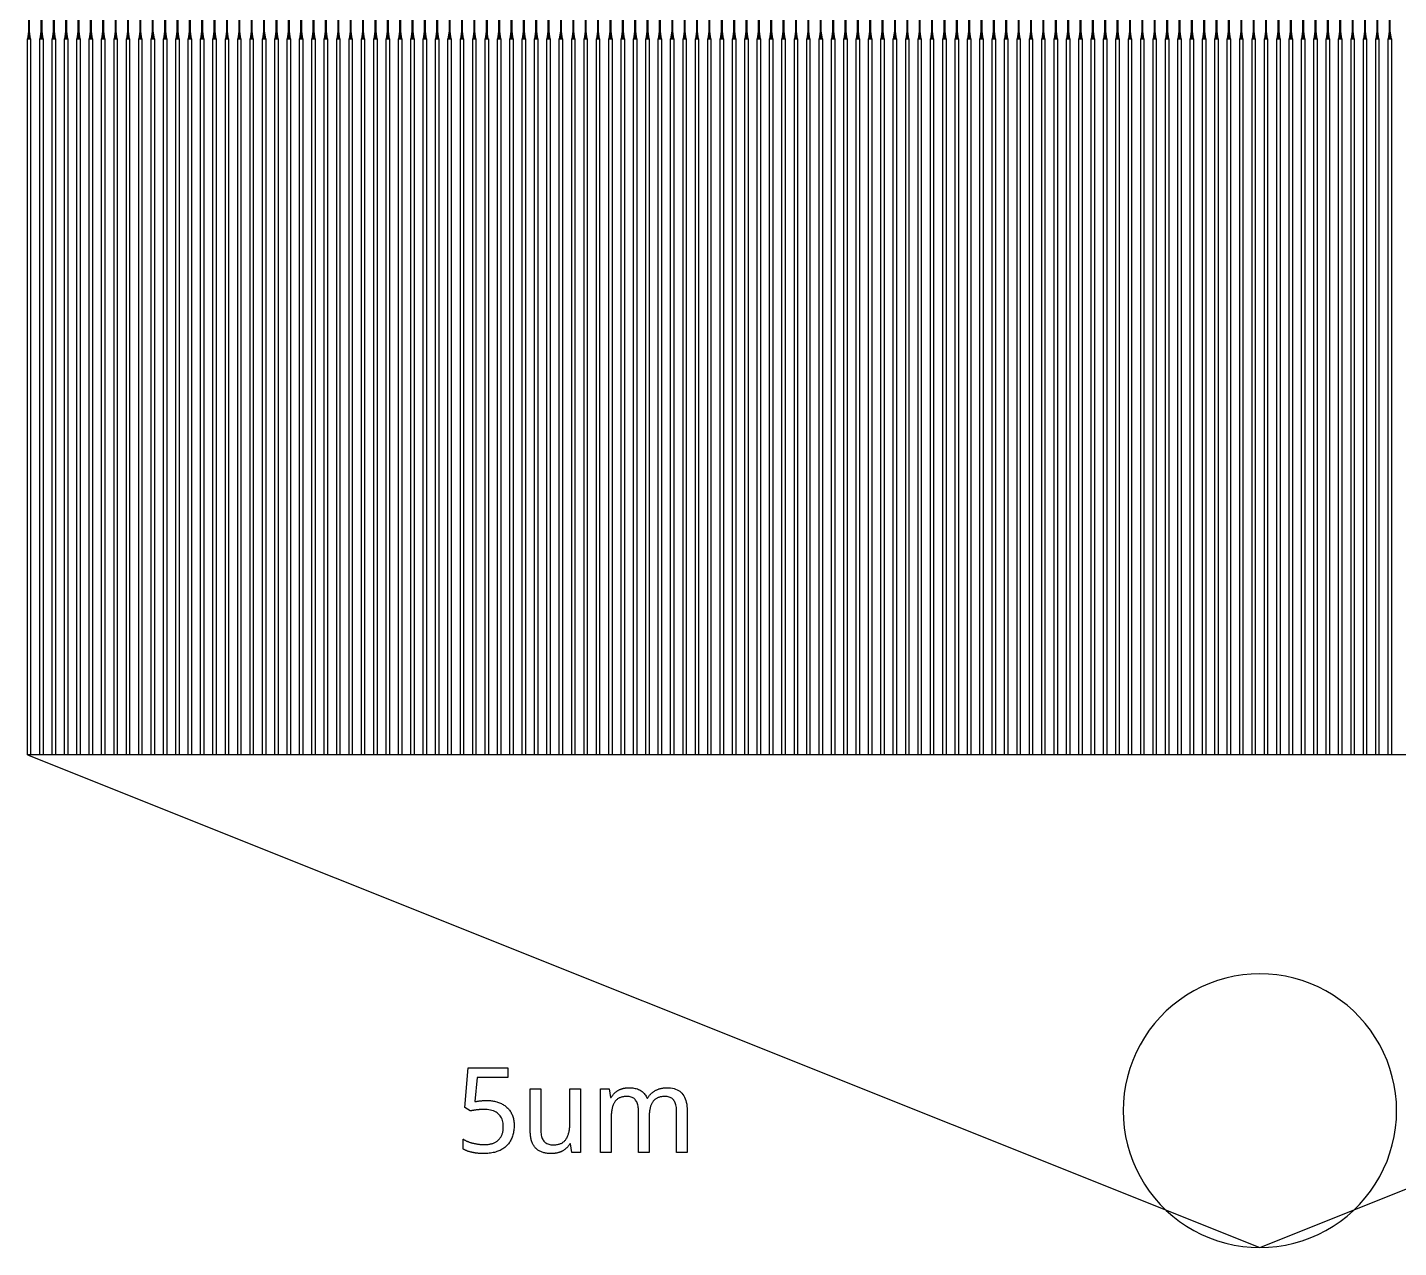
# Model space of a CAD drawing. Extents: x 0 to 762, y 0 to 762.
# Drawn here: x 266.5 to 393.9, y 266.7 to 379.9 of the extents above; entities that cross this region are included whole.
import ezdxf

# ---------------------------------------------------------------- set-up
doc = ezdxf.new("R2010")
doc.units = 0
doc.layers.get('0').update_dxf_attribs({"linetype": 'CONTINUOUS'})

msp = doc.modelspace()

# ---------------------------------------------------------------- linework, layer by layer
at = {"color": 0}
for points in [[(266.671, 380.993), (266.721, 380.993), (266.721, 378.893), (266.671, 378.893), (266.671, 380.993)], [(267.819, 380.993), (267.869, 380.993), (267.869, 378.893), (267.819, 378.893), (267.819, 380.993)], [(268.968, 380.993), (269.018, 380.993), (269.018, 378.893), (268.968, 378.893), (268.968, 380.993)], [(270.117, 380.993), (270.167, 380.993), (270.167, 378.893), (270.117, 378.893), (270.117, 380.993)], [(271.265, 380.993), (271.315, 380.993), (271.315, 378.893), (271.265, 378.893), (271.265, 380.993)], [(272.414, 380.993), (272.464, 380.993), (272.464, 378.893), (272.414, 378.893), (272.414, 380.993)], [(273.563, 380.993), (273.612, 380.993), (273.612, 378.893), (273.563, 378.893), (273.563, 380.993)], [(274.711, 380.993), (274.761, 380.993), (274.761, 378.893), (274.711, 378.893), (274.711, 380.993)], [(275.86, 380.993), (275.91, 380.993), (275.91, 378.893), (275.86, 378.893), (275.86, 380.993)], [(277.008, 380.993), (277.058, 380.993), (277.058, 378.893), (277.008, 378.893), (277.008, 380.993)], [(278.157, 380.993), (278.207, 380.993), (278.207, 378.893), (278.157, 378.893), (278.157, 380.993)], [(279.306, 380.993), (279.356, 380.993), (279.356, 378.893), (279.306, 378.893), (279.306, 380.993)], [(280.454, 380.993), (280.504, 380.993), (280.504, 378.893), (280.454, 378.893), (280.454, 380.993)], [(281.604, 380.993), (281.654, 380.993), (281.654, 378.893), (281.604, 378.893), (281.604, 380.993)], [(282.753, 380.993), (282.803, 380.993), (282.803, 378.893), (282.753, 378.893), (282.753, 380.993)], [(283.901, 380.993), (283.951, 380.993), (283.951, 378.893), (283.901, 378.893), (283.901, 380.993)], [(285.05, 380.993), (285.1, 380.993), (285.1, 378.893), (285.05, 378.893), (285.05, 380.993)], [(286.199, 380.993), (286.249, 380.993), (286.249, 378.893), (286.199, 378.893), (286.199, 380.993)], [(287.347, 380.993), (287.397, 380.993), (287.397, 378.893), (287.347, 378.893), (287.347, 380.993)], [(288.496, 380.993), (288.546, 380.993), (288.546, 378.893), (288.496, 378.893), (288.496, 380.993)], [(289.644, 380.993), (289.694, 380.993), (289.694, 378.893), (289.644, 378.893), (289.644, 380.993)], [(290.793, 380.993), (290.843, 380.993), (290.843, 378.893), (290.793, 378.893), (290.793, 380.993)], [(291.942, 380.993), (291.992, 380.993), (291.992, 378.893), (291.942, 378.893), (291.942, 380.993)], [(293.09, 380.993), (293.14, 380.993), (293.14, 378.893), (293.09, 378.893), (293.09, 380.993)], [(294.239, 380.993), (294.289, 380.993), (294.289, 378.893), (294.239, 378.893), (294.239, 380.993)], [(295.388, 380.993), (295.439, 380.993), (295.439, 378.893), (295.388, 378.893), (295.388, 380.993)], [(296.537, 380.993), (296.588, 380.993), (296.588, 378.893), (296.537, 378.893), (296.537, 380.993)], [(297.686, 380.993), (297.736, 380.993), (297.736, 378.893), (297.686, 378.893), (297.686, 380.993)], [(298.835, 380.993), (298.885, 380.993), (298.885, 378.893), (298.835, 378.893), (298.835, 380.993)], [(299.983, 380.993), (300.033, 380.993), (300.033, 378.893), (299.983, 378.893), (299.983, 380.993)], [(301.132, 380.993), (301.182, 380.993), (301.182, 378.893), (301.132, 378.893), (301.132, 380.993)], [(302.281, 380.993), (302.331, 380.993), (302.331, 378.893), (302.281, 378.893), (302.281, 380.993)], [(303.429, 380.993), (303.479, 380.993), (303.479, 378.893), (303.429, 378.893), (303.429, 380.993)], [(304.578, 380.993), (304.628, 380.993), (304.628, 378.893), (304.578, 378.893), (304.578, 380.993)], [(305.726, 380.993), (305.776, 380.993), (305.776, 378.893), (305.726, 378.893), (305.726, 380.993)], [(306.875, 380.993), (306.925, 380.993), (306.925, 378.893), (306.875, 378.893), (306.875, 380.993)], [(308.024, 380.993), (308.074, 380.993), (308.074, 378.893), (308.024, 378.893), (308.024, 380.993)], [(309.172, 380.993), (309.224, 380.993), (309.224, 378.893), (309.172, 378.893), (309.172, 380.993)], [(310.322, 380.993), (310.372, 380.993), (310.372, 378.893), (310.322, 378.893), (310.322, 380.993)], [(311.471, 380.993), (311.521, 380.993), (311.521, 378.893), (311.471, 378.893), (311.471, 380.993)], [(312.619, 380.993), (312.669, 380.993), (312.669, 378.893), (312.619, 378.893), (312.619, 380.993)], [(313.768, 380.993), (313.818, 380.993), (313.818, 378.893), (313.768, 378.893), (313.768, 380.993)], [(314.917, 380.993), (314.967, 380.993), (314.967, 378.893), (314.917, 378.893), (314.917, 380.993)], [(316.065, 380.993), (316.115, 380.993), (316.115, 378.893), (316.065, 378.893), (316.065, 380.993)], [(317.214, 380.993), (317.264, 380.993), (317.264, 378.893), (317.214, 378.893), (317.214, 380.993)], [(318.362, 380.993), (318.412, 380.993), (318.412, 378.893), (318.362, 378.893), (318.362, 380.993)], [(319.511, 380.993), (319.561, 380.993), (319.561, 378.893), (319.511, 378.893), (319.511, 380.993)], [(320.66, 380.993), (320.71, 380.993), (320.71, 378.893), (320.66, 378.893), (320.66, 380.993)], [(321.808, 380.993), (321.858, 380.993), (321.858, 378.893), (321.808, 378.893), (321.808, 380.993)], [(322.957, 380.993), (323.007, 380.993), (323.007, 378.893), (322.957, 378.893), (322.957, 380.993)], [(324.107, 380.993), (324.157, 380.993), (324.157, 378.893), (324.107, 378.893), (324.107, 380.993)], [(325.256, 380.993), (325.306, 380.993), (325.306, 378.893), (325.256, 378.893), (325.256, 380.993)], [(326.404, 380.993), (326.454, 380.993), (326.454, 378.893), (326.404, 378.893), (326.404, 380.993)], [(327.553, 380.993), (327.603, 380.993), (327.603, 378.893), (327.553, 378.893), (327.553, 380.993)], [(328.701, 380.993), (328.751, 380.993), (328.751, 378.893), (328.701, 378.893), (328.701, 380.993)], [(329.85, 380.993), (329.9, 380.993), (329.9, 378.893), (329.85, 378.893), (329.85, 380.993)], [(330.999, 380.993), (331.049, 380.993), (331.049, 378.893), (330.999, 378.893), (330.999, 380.993)], [(332.147, 380.993), (332.197, 380.993), (332.197, 378.893), (332.147, 378.893), (332.147, 380.993)], [(333.296, 380.993), (333.346, 380.993), (333.346, 378.893), (333.296, 378.893), (333.296, 380.993)], [(334.444, 380.993), (334.494, 380.993), (334.494, 378.893), (334.444, 378.893), (334.444, 380.993)], [(335.593, 380.993), (335.643, 380.993), (335.643, 378.893), (335.593, 378.893), (335.593, 380.993)], [(336.742, 380.993), (336.792, 380.993), (336.792, 378.893), (336.742, 378.893), (336.742, 380.993)], [(337.89, 380.993), (337.942, 380.993), (337.942, 378.893), (337.89, 378.893), (337.89, 380.993)], [(339.04, 380.993), (339.09, 380.993), (339.09, 378.893), (339.04, 378.893), (339.04, 380.993)], [(340.189, 380.993), (340.239, 380.993), (340.239, 378.893), (340.189, 378.893), (340.189, 380.993)], [(341.338, 380.993), (341.388, 380.993), (341.388, 378.893), (341.338, 378.893), (341.338, 380.993)], [(342.486, 380.993), (342.536, 380.993), (342.536, 378.893), (342.486, 378.893), (342.486, 380.993)], [(343.635, 380.993), (343.685, 380.993), (343.685, 378.893), (343.635, 378.893), (343.635, 380.993)], [(344.783, 380.993), (344.833, 380.993), (344.833, 378.893), (344.783, 378.893), (344.783, 380.993)], [(345.932, 380.993), (345.982, 380.993), (345.982, 378.893), (345.932, 378.893), (345.932, 380.993)], [(347.081, 380.993), (347.131, 380.993), (347.131, 378.893), (347.081, 378.893), (347.081, 380.993)], [(348.229, 380.993), (348.279, 380.993), (348.279, 378.893), (348.229, 378.893), (348.229, 380.993)], [(349.378, 380.993), (349.428, 380.993), (349.428, 378.893), (349.378, 378.893), (349.378, 380.993)], [(350.526, 380.993), (350.576, 380.993), (350.576, 378.893), (350.526, 378.893), (350.526, 380.993)], [(351.675, 380.993), (351.725, 380.993), (351.725, 378.893), (351.675, 378.893), (351.675, 380.993)], [(352.825, 380.993), (352.875, 380.993), (352.875, 378.893), (352.825, 378.893), (352.825, 380.993)], [(353.974, 380.993), (354.024, 380.993), (354.024, 378.893), (353.974, 378.893), (353.974, 380.993)], [(355.122, 380.993), (355.172, 380.993), (355.172, 378.893), (355.122, 378.893), (355.122, 380.993)], [(356.271, 380.993), (356.321, 380.993), (356.321, 378.893), (356.271, 378.893), (356.271, 380.993)], [(357.419, 380.993), (357.469, 380.993), (357.469, 378.893), (357.419, 378.893), (357.419, 380.993)], [(358.568, 380.993), (358.618, 380.993), (358.618, 378.893), (358.568, 378.893), (358.568, 380.993)], [(359.717, 380.993), (359.767, 380.993), (359.767, 378.893), (359.717, 378.893), (359.717, 380.993)], [(360.865, 380.993), (360.915, 380.993), (360.915, 378.893), (360.865, 378.893), (360.865, 380.993)], [(362.014, 380.993), (362.064, 380.993), (362.064, 378.893), (362.014, 378.893), (362.014, 380.993)], [(363.162, 380.993), (363.213, 380.993), (363.213, 378.893), (363.162, 378.893), (363.162, 380.993)], [(364.311, 380.993), (364.361, 380.993), (364.361, 378.893), (364.311, 378.893), (364.311, 380.993)], [(365.46, 380.993), (365.51, 380.993), (365.51, 378.893), (365.46, 378.893), (365.46, 380.993)], [(366.608, 380.993), (366.658, 380.993), (366.658, 378.893), (366.608, 378.893), (366.608, 380.993)], [(367.758, 380.993), (367.808, 380.993), (367.808, 378.893), (367.758, 378.893), (367.758, 380.993)], [(368.907, 380.993), (368.957, 380.993), (368.957, 378.893), (368.907, 378.893), (368.907, 380.993)], [(370.056, 380.993), (370.106, 380.993), (370.106, 378.893), (370.056, 378.893), (370.056, 380.993)], [(371.204, 380.993), (371.254, 380.993), (371.254, 378.893), (371.204, 378.893), (371.204, 380.993)], [(372.353, 380.993), (372.403, 380.993), (372.403, 378.893), (372.353, 378.893), (372.353, 380.993)], [(373.501, 380.993), (373.551, 380.993), (373.551, 378.893), (373.501, 378.893), (373.501, 380.993)], [(374.65, 380.993), (374.7, 380.993), (374.7, 378.893), (374.65, 378.893), (374.65, 380.993)], [(375.799, 380.993), (375.849, 380.993), (375.849, 378.893), (375.799, 378.893), (375.799, 380.993)], [(376.947, 380.993), (376.997, 380.993), (376.997, 378.893), (376.947, 378.893), (376.947, 380.993)], [(378.096, 380.993), (378.146, 380.993), (378.146, 378.893), (378.096, 378.893), (378.096, 380.993)], [(379.244, 380.993), (379.294, 380.993), (379.294, 378.893), (379.244, 378.893), (379.244, 380.993)], [(380.393, 380.993), (380.443, 380.993), (380.443, 378.893), (380.393, 378.893), (380.393, 380.993)], [(381.543, 380.993), (381.593, 380.993), (381.593, 378.893), (381.543, 378.893), (381.543, 380.993)], [(382.692, 380.993), (382.742, 380.993), (382.742, 378.893), (382.692, 378.893), (382.692, 380.993)], [(383.84, 380.993), (383.89, 380.993), (383.89, 378.893), (383.84, 378.893), (383.84, 380.993)], [(384.989, 380.993), (385.039, 380.993), (385.039, 378.893), (384.989, 378.893), (384.989, 380.993)], [(386.138, 380.993), (386.188, 380.993), (386.188, 378.893), (386.138, 378.893), (386.138, 380.993)], [(387.286, 380.993), (387.336, 380.993), (387.336, 378.893), (387.286, 378.893), (387.286, 380.993)], [(388.435, 380.993), (388.485, 380.993), (388.485, 378.893), (388.435, 378.893), (388.435, 380.993)], [(389.583, 380.993), (389.633, 380.993), (389.633, 378.893), (389.583, 378.893), (389.583, 380.993)], [(390.732, 380.993), (390.782, 380.993), (390.782, 378.893), (390.732, 378.893), (390.732, 380.993)], [(391.881, 380.993), (391.931, 380.993), (391.931, 378.893), (391.881, 378.893), (391.881, 380.993)], [(393.029, 380.993), (393.079, 380.993), (393.079, 378.893), (393.029, 378.893), (393.029, 380.993)], [(266.546, 378.893), (266.846, 378.893), (266.721, 379.793), (266.671, 379.793), (266.546, 378.893)], [(267.694, 378.893), (267.994, 378.893), (267.869, 379.793), (267.819, 379.793), (267.694, 378.893)], [(268.843, 378.893), (269.143, 378.893), (269.018, 379.793), (268.968, 379.793), (268.843, 378.893)], [(269.992, 378.893), (270.292, 378.893), (270.167, 379.793), (270.117, 379.793), (269.992, 378.893)], [(271.14, 378.893), (271.44, 378.893), (271.315, 379.793), (271.265, 379.793), (271.14, 378.893)], [(272.289, 378.893), (272.589, 378.893), (272.464, 379.793), (272.414, 379.793), (272.289, 378.893)], [(273.438, 378.893), (273.737, 378.893), (273.612, 379.793), (273.563, 379.793), (273.438, 378.893)], [(274.586, 378.893), (274.886, 378.893), (274.761, 379.793), (274.711, 379.793), (274.586, 378.893)], [(275.735, 378.893), (276.035, 378.893), (275.91, 379.793), (275.86, 379.793), (275.735, 378.893)], [(276.883, 378.893), (277.183, 378.893), (277.058, 379.793), (277.008, 379.793), (276.883, 378.893)], [(278.032, 378.893), (278.332, 378.893), (278.207, 379.793), (278.157, 379.793), (278.032, 378.893)], [(279.181, 378.893), (279.481, 378.893), (279.356, 379.793), (279.306, 379.793), (279.181, 378.893)], [(280.329, 378.893), (280.629, 378.893), (280.504, 379.793), (280.454, 379.793), (280.329, 378.893)], [(281.479, 378.893), (281.779, 378.893), (281.654, 379.793), (281.604, 379.793), (281.479, 378.893)], [(282.628, 378.893), (282.928, 378.893), (282.803, 379.793), (282.753, 379.793), (282.628, 378.893)], [(283.776, 378.893), (284.076, 378.893), (283.951, 379.793), (283.901, 379.793), (283.776, 378.893)], [(284.925, 378.893), (285.225, 378.893), (285.1, 379.793), (285.05, 379.793), (284.925, 378.893)], [(286.074, 378.893), (286.374, 378.893), (286.249, 379.793), (286.199, 379.793), (286.074, 378.893)], [(287.222, 378.893), (287.522, 378.893), (287.397, 379.793), (287.347, 379.793), (287.222, 378.893)], [(288.371, 378.893), (288.671, 378.893), (288.546, 379.793), (288.496, 379.793), (288.371, 378.893)], [(289.519, 378.893), (289.819, 378.893), (289.694, 379.793), (289.644, 379.793), (289.519, 378.893)], [(290.668, 378.893), (290.968, 378.893), (290.843, 379.793), (290.793, 379.793), (290.668, 378.893)], [(291.817, 378.893), (292.117, 378.893), (291.992, 379.793), (291.942, 379.793), (291.817, 378.893)], [(292.965, 378.893), (293.265, 378.893), (293.14, 379.793), (293.09, 379.793), (292.965, 378.893)], [(294.114, 378.893), (294.414, 378.893), (294.289, 379.793), (294.239, 379.793), (294.114, 378.893)], [(295.264, 378.893), (295.564, 378.893), (295.439, 379.793), (295.388, 379.793), (295.264, 378.893)], [(296.412, 378.893), (296.713, 378.893), (296.588, 379.793), (296.537, 379.793), (296.412, 378.893)], [(297.561, 378.893), (297.861, 378.893), (297.736, 379.793), (297.686, 379.793), (297.561, 378.893)], [(298.71, 378.893), (299.01, 378.893), (298.885, 379.793), (298.835, 379.793), (298.71, 378.893)], [(299.858, 378.893), (300.158, 378.893), (300.033, 379.793), (299.983, 379.793), (299.858, 378.893)], [(301.007, 378.893), (301.307, 378.893), (301.182, 379.793), (301.132, 379.793), (301.007, 378.893)], [(302.156, 378.893), (302.456, 378.893), (302.331, 379.793), (302.281, 379.793), (302.156, 378.893)], [(303.304, 378.893), (303.604, 378.893), (303.479, 379.793), (303.429, 379.793), (303.304, 378.893)], [(304.453, 378.893), (304.753, 378.893), (304.628, 379.793), (304.578, 379.793), (304.453, 378.893)], [(305.601, 378.893), (305.901, 378.893), (305.776, 379.793), (305.726, 379.793), (305.601, 378.893)], [(306.75, 378.893), (307.05, 378.893), (306.925, 379.793), (306.875, 379.793), (306.75, 378.893)], [(307.899, 378.893), (308.199, 378.893), (308.074, 379.793), (308.024, 379.793), (307.899, 378.893)], [(309.047, 378.893), (309.347, 378.893), (309.222, 379.793), (309.172, 379.793), (309.047, 378.893)], [(310.197, 378.893), (310.497, 378.893), (310.372, 379.793), (310.322, 379.793), (310.197, 378.893)], [(311.346, 378.893), (311.646, 378.893), (311.521, 379.793), (311.471, 379.793), (311.346, 378.893)], [(312.494, 378.893), (312.794, 378.893), (312.669, 379.793), (312.619, 379.793), (312.494, 378.893)], [(313.643, 378.893), (313.943, 378.893), (313.818, 379.793), (313.768, 379.793), (313.643, 378.893)], [(314.792, 378.893), (315.092, 378.893), (314.967, 379.793), (314.917, 379.793), (314.792, 378.893)], [(315.94, 378.893), (316.24, 378.893), (316.115, 379.793), (316.065, 379.793), (315.94, 378.893)], [(317.089, 378.893), (317.389, 378.893), (317.264, 379.793), (317.214, 379.793), (317.089, 378.893)], [(318.237, 378.893), (318.537, 378.893), (318.412, 379.793), (318.362, 379.793), (318.237, 378.893)], [(319.386, 378.893), (319.686, 378.893), (319.561, 379.793), (319.511, 379.793), (319.386, 378.893)], [(320.535, 378.893), (320.835, 378.893), (320.71, 379.793), (320.66, 379.793), (320.535, 378.893)], [(321.683, 378.893), (321.983, 378.893), (321.858, 379.793), (321.808, 379.793), (321.683, 378.893)], [(322.832, 378.893), (323.132, 378.893), (323.007, 379.793), (322.957, 379.793), (322.832, 378.893)], [(323.982, 378.893), (324.282, 378.893), (324.157, 379.793), (324.107, 379.793), (323.982, 378.893)], [(325.131, 378.893), (325.431, 378.893), (325.306, 379.793), (325.256, 379.793), (325.131, 378.893)], [(326.279, 378.893), (326.579, 378.893), (326.454, 379.793), (326.404, 379.793), (326.279, 378.893)], [(327.428, 378.893), (327.728, 378.893), (327.603, 379.793), (327.553, 379.793), (327.428, 378.893)], [(328.576, 378.893), (328.876, 378.893), (328.751, 379.793), (328.701, 379.793), (328.576, 378.893)], [(329.725, 378.893), (330.025, 378.893), (329.9, 379.793), (329.85, 379.793), (329.725, 378.893)], [(330.874, 378.893), (331.174, 378.893), (331.049, 379.793), (330.999, 379.793), (330.874, 378.893)], [(332.022, 378.893), (332.322, 378.893), (332.197, 379.793), (332.147, 379.793), (332.022, 378.893)], [(333.171, 378.893), (333.471, 378.893), (333.346, 379.793), (333.296, 379.793), (333.171, 378.893)], [(334.319, 378.893), (334.619, 378.893), (334.494, 379.793), (334.444, 379.793), (334.319, 378.893)], [(335.468, 378.893), (335.768, 378.893), (335.643, 379.793), (335.593, 379.793), (335.468, 378.893)], [(336.617, 378.893), (336.917, 378.893), (336.792, 379.793), (336.742, 379.793), (336.617, 378.893)], [(337.765, 378.893), (338.067, 378.893), (337.942, 379.793), (337.89, 379.793), (337.765, 378.893)], [(338.915, 378.893), (339.215, 378.893), (339.09, 379.793), (339.04, 379.793), (338.915, 378.893)], [(340.064, 378.893), (340.364, 378.893), (340.239, 379.793), (340.189, 379.793), (340.064, 378.893)], [(341.213, 378.893), (341.513, 378.893), (341.388, 379.793), (341.338, 379.793), (341.213, 378.893)], [(342.361, 378.893), (342.661, 378.893), (342.536, 379.793), (342.486, 379.793), (342.361, 378.893)], [(343.51, 378.893), (343.81, 378.893), (343.685, 379.793), (343.635, 379.793), (343.51, 378.893)], [(344.658, 378.893), (344.958, 378.893), (344.833, 379.793), (344.783, 379.793), (344.658, 378.893)], [(345.807, 378.893), (346.107, 378.893), (345.982, 379.793), (345.932, 379.793), (345.807, 378.893)], [(346.956, 378.893), (347.256, 378.893), (347.131, 379.793), (347.081, 379.793), (346.956, 378.893)], [(348.104, 378.893), (348.404, 378.893), (348.279, 379.793), (348.229, 379.793), (348.104, 378.893)], [(349.253, 378.893), (349.553, 378.893), (349.428, 379.793), (349.378, 379.793), (349.253, 378.893)], [(350.401, 378.893), (350.701, 378.893), (350.576, 379.793), (350.526, 379.793), (350.401, 378.893)], [(351.55, 378.893), (351.85, 378.893), (351.725, 379.793), (351.675, 379.793), (351.55, 378.893)], [(352.7, 378.893), (353, 378.893), (352.875, 379.793), (352.825, 379.793), (352.7, 378.893)], [(353.849, 378.893), (354.149, 378.893), (354.024, 379.793), (353.974, 379.793), (353.849, 378.893)], [(354.997, 378.893), (355.297, 378.893), (355.172, 379.793), (355.122, 379.793), (354.997, 378.893)], [(356.146, 378.893), (356.446, 378.893), (356.321, 379.793), (356.271, 379.793), (356.146, 378.893)], [(357.294, 378.893), (357.594, 378.893), (357.469, 379.793), (357.419, 379.793), (357.294, 378.893)], [(358.443, 378.893), (358.743, 378.893), (358.618, 379.793), (358.568, 379.793), (358.443, 378.893)], [(359.592, 378.893), (359.892, 378.893), (359.767, 379.793), (359.717, 379.793), (359.592, 378.893)], [(360.74, 378.893), (361.04, 378.893), (360.915, 379.793), (360.865, 379.793), (360.74, 378.893)], [(361.889, 378.893), (362.189, 378.893), (362.064, 379.793), (362.014, 379.793), (361.889, 378.893)], [(363.037, 378.893), (363.338, 378.893), (363.213, 379.793), (363.162, 379.793), (363.037, 378.893)], [(364.186, 378.893), (364.486, 378.893), (364.361, 379.793), (364.311, 379.793), (364.186, 378.893)], [(365.335, 378.893), (365.635, 378.893), (365.51, 379.793), (365.46, 379.793), (365.335, 378.893)], [(366.485, 378.893), (366.783, 378.893), (366.658, 379.793), (366.608, 379.793), (366.485, 378.893)], [(367.633, 378.893), (367.933, 378.893), (367.808, 379.793), (367.758, 379.793), (367.633, 378.893)], [(368.782, 378.893), (369.082, 378.893), (368.957, 379.793), (368.907, 379.793), (368.782, 378.893)], [(369.931, 378.893), (370.231, 378.893), (370.106, 379.793), (370.056, 379.793), (369.931, 378.893)], [(371.079, 378.893), (371.379, 378.893), (371.254, 379.793), (371.204, 379.793), (371.079, 378.893)], [(372.228, 378.893), (372.528, 378.893), (372.403, 379.793), (372.353, 379.793), (372.228, 378.893)], [(373.376, 378.893), (373.676, 378.893), (373.551, 379.793), (373.501, 379.793), (373.376, 378.893)], [(374.525, 378.893), (374.825, 378.893), (374.7, 379.793), (374.65, 379.793), (374.525, 378.893)], [(375.674, 378.893), (375.974, 378.893), (375.849, 379.793), (375.799, 379.793), (375.674, 378.893)], [(376.822, 378.893), (377.122, 378.893), (376.997, 379.793), (376.947, 379.793), (376.822, 378.893)], [(377.971, 378.893), (378.271, 378.893), (378.146, 379.793), (378.096, 379.793), (377.971, 378.893)], [(379.119, 378.893), (379.419, 378.893), (379.294, 379.793), (379.244, 379.793), (379.119, 378.893)], [(380.268, 378.893), (380.568, 378.893), (380.443, 379.793), (380.393, 379.793), (380.268, 378.893)], [(381.418, 378.893), (381.718, 378.893), (381.593, 379.793), (381.543, 379.793), (381.418, 378.893)], [(382.567, 378.893), (382.867, 378.893), (382.742, 379.793), (382.692, 379.793), (382.567, 378.893)], [(383.715, 378.893), (384.015, 378.893), (383.89, 379.793), (383.84, 379.793), (383.715, 378.893)], [(384.864, 378.893), (385.164, 378.893), (385.039, 379.793), (384.989, 379.793), (384.864, 378.893)], [(386.013, 378.893), (386.313, 378.893), (386.188, 379.793), (386.138, 379.793), (386.013, 378.893)], [(387.161, 378.893), (387.461, 378.893), (387.336, 379.793), (387.286, 379.793), (387.161, 378.893)], [(388.31, 378.893), (388.61, 378.893), (388.485, 379.793), (388.435, 379.793), (388.31, 378.893)], [(389.458, 378.893), (389.758, 378.893), (389.633, 379.793), (389.583, 379.793), (389.458, 378.893)], [(390.607, 378.893), (390.907, 378.893), (390.782, 379.793), (390.732, 379.793), (390.607, 378.893)], [(391.756, 378.893), (392.056, 378.893), (391.931, 379.793), (391.881, 379.793), (391.756, 378.893)], [(392.904, 378.893), (393.204, 378.893), (393.079, 379.793), (393.029, 379.793), (392.904, 378.893)], [(266.546, 378.893), (266.846, 378.893), (266.846, 312.414), (266.546, 312.414), (266.546, 378.893)], [(267.694, 378.893), (267.994, 378.893), (267.994, 312.414), (267.694, 312.414), (267.694, 378.893)], [(268.843, 378.893), (269.143, 378.893), (269.143, 312.414), (268.843, 312.414), (268.843, 378.893)], [(269.992, 378.893), (270.292, 378.893), (270.292, 312.414), (269.992, 312.414), (269.992, 378.893)], [(271.14, 378.893), (271.44, 378.893), (271.44, 312.414), (271.14, 312.414), (271.14, 378.893)], [(272.289, 378.893), (272.589, 378.893), (272.589, 312.414), (272.289, 312.414), (272.289, 378.893)], [(273.438, 378.893), (273.737, 378.893), (273.737, 312.414), (273.438, 312.414), (273.438, 378.893)], [(274.586, 378.893), (274.886, 378.893), (274.886, 312.414), (274.586, 312.414), (274.586, 378.893)], [(275.735, 378.893), (276.035, 378.893), (276.035, 312.414), (275.735, 312.414), (275.735, 378.893)], [(276.883, 378.893), (277.183, 378.893), (277.183, 312.414), (276.883, 312.414), (276.883, 378.893)], [(278.032, 378.893), (278.332, 378.893), (278.332, 312.414), (278.032, 312.414), (278.032, 378.893)], [(279.181, 378.893), (279.481, 378.893), (279.481, 312.414), (279.181, 312.414), (279.181, 378.893)], [(280.329, 378.893), (280.629, 378.893), (280.629, 312.414), (280.329, 312.414), (280.329, 378.893)], [(281.479, 378.893), (281.779, 378.893), (281.779, 312.414), (281.479, 312.414), (281.479, 378.893)], [(282.628, 378.893), (282.928, 378.893), (282.928, 312.414), (282.628, 312.414), (282.628, 378.893)], [(283.776, 378.893), (284.076, 378.893), (284.076, 312.414), (283.776, 312.414), (283.776, 378.893)], [(284.925, 378.893), (285.225, 378.893), (285.225, 312.414), (284.925, 312.414), (284.925, 378.893)], [(286.074, 378.893), (286.374, 378.893), (286.374, 312.414), (286.074, 312.414), (286.074, 378.893)], [(287.222, 378.893), (287.522, 378.893), (287.522, 312.414), (287.222, 312.414), (287.222, 378.893)], [(288.371, 378.893), (288.671, 378.893), (288.671, 312.414), (288.371, 312.414), (288.371, 378.893)], [(289.519, 378.893), (289.819, 378.893), (289.819, 312.414), (289.519, 312.414), (289.519, 378.893)], [(290.668, 378.893), (290.968, 378.893), (290.968, 312.414), (290.668, 312.414), (290.668, 378.893)], [(291.817, 378.893), (292.117, 378.893), (292.117, 312.414), (291.817, 312.414), (291.817, 378.893)], [(292.965, 378.893), (293.265, 378.893), (293.265, 312.414), (292.965, 312.414), (292.965, 378.893)], [(294.114, 378.893), (294.414, 378.893), (294.414, 312.414), (294.114, 312.414), (294.114, 378.893)], [(295.264, 378.893), (295.564, 378.893), (295.564, 312.414), (295.264, 312.414), (295.264, 378.893)], [(296.412, 378.893), (296.713, 378.893), (296.713, 312.414), (296.412, 312.414), (296.412, 378.893)], [(297.561, 378.893), (297.861, 378.893), (297.861, 312.414), (297.561, 312.414), (297.561, 378.893)], [(298.71, 378.893), (299.01, 378.893), (299.01, 312.414), (298.71, 312.414), (298.71, 378.893)], [(299.858, 378.893), (300.158, 378.893), (300.158, 312.414), (299.858, 312.414), (299.858, 378.893)], [(301.007, 378.893), (301.307, 378.893), (301.307, 312.414), (301.007, 312.414), (301.007, 378.893)], [(302.156, 378.893), (302.456, 378.893), (302.456, 312.414), (302.156, 312.414), (302.156, 378.893)], [(303.304, 378.893), (303.604, 378.893), (303.604, 312.414), (303.304, 312.414), (303.304, 378.893)], [(304.453, 378.893), (304.753, 378.893), (304.753, 312.414), (304.453, 312.414), (304.453, 378.893)], [(305.601, 378.893), (305.901, 378.893), (305.901, 312.414), (305.601, 312.414), (305.601, 378.893)], [(306.75, 378.893), (307.05, 378.893), (307.05, 312.414), (306.75, 312.414), (306.75, 378.893)], [(307.899, 378.893), (308.199, 378.893), (308.199, 312.414), (307.899, 312.414), (307.899, 378.893)], [(309.047, 378.893), (309.349, 378.893), (309.349, 312.414), (309.047, 312.414), (309.047, 378.893)], [(310.197, 378.893), (310.497, 378.893), (310.497, 312.414), (310.197, 312.414), (310.197, 378.893)], [(311.346, 378.893), (311.646, 378.893), (311.646, 312.414), (311.346, 312.414), (311.346, 378.893)], [(312.494, 378.893), (312.794, 378.893), (312.794, 312.414), (312.494, 312.414), (312.494, 378.893)], [(313.643, 378.893), (313.943, 378.893), (313.943, 312.414), (313.643, 312.414), (313.643, 378.893)], [(314.792, 378.893), (315.092, 378.893), (315.092, 312.414), (314.792, 312.414), (314.792, 378.893)], [(315.94, 378.893), (316.24, 378.893), (316.24, 312.414), (315.94, 312.414), (315.94, 378.893)], [(317.089, 378.893), (317.389, 378.893), (317.389, 312.414), (317.089, 312.414), (317.089, 378.893)], [(318.237, 378.893), (318.537, 378.893), (318.537, 312.414), (318.237, 312.414), (318.237, 378.893)], [(319.386, 378.893), (319.686, 378.893), (319.686, 312.414), (319.386, 312.414), (319.386, 378.893)], [(320.535, 378.893), (320.835, 378.893), (320.835, 312.414), (320.535, 312.414), (320.535, 378.893)], [(321.683, 378.893), (321.983, 378.893), (321.983, 312.414), (321.683, 312.414), (321.683, 378.893)], [(322.832, 378.893), (323.132, 378.893), (323.132, 312.414), (322.832, 312.414), (322.832, 378.893)], [(323.982, 378.893), (324.282, 378.893), (324.282, 312.414), (323.982, 312.414), (323.982, 378.893)], [(325.131, 378.893), (325.431, 378.893), (325.431, 312.414), (325.131, 312.414), (325.131, 378.893)], [(326.279, 378.893), (326.579, 378.893), (326.579, 312.414), (326.279, 312.414), (326.279, 378.893)], [(327.428, 378.893), (327.728, 378.893), (327.728, 312.414), (327.428, 312.414), (327.428, 378.893)], [(328.576, 378.893), (328.876, 378.893), (328.876, 312.414), (328.576, 312.414), (328.576, 378.893)], [(329.725, 378.893), (330.025, 378.893), (330.025, 312.414), (329.725, 312.414), (329.725, 378.893)], [(330.874, 378.893), (331.174, 378.893), (331.174, 312.414), (330.874, 312.414), (330.874, 378.893)], [(332.022, 378.893), (332.322, 378.893), (332.322, 312.414), (332.022, 312.414), (332.022, 378.893)], [(333.171, 378.893), (333.471, 378.893), (333.471, 312.414), (333.171, 312.414), (333.171, 378.893)], [(334.319, 378.893), (334.619, 378.893), (334.619, 312.414), (334.319, 312.414), (334.319, 378.893)], [(335.468, 378.893), (335.768, 378.893), (335.768, 312.414), (335.468, 312.414), (335.468, 378.893)], [(336.617, 378.893), (336.917, 378.893), (336.917, 312.414), (336.617, 312.414), (336.617, 378.893)], [(337.765, 378.893), (338.067, 378.893), (338.067, 312.414), (337.765, 312.414), (337.765, 378.893)], [(338.915, 378.893), (339.215, 378.893), (339.215, 312.414), (338.915, 312.414), (338.915, 378.893)], [(340.064, 378.893), (340.364, 378.893), (340.364, 312.414), (340.064, 312.414), (340.064, 378.893)], [(341.213, 378.893), (341.513, 378.893), (341.513, 312.414), (341.213, 312.414), (341.213, 378.893)], [(342.361, 378.893), (342.661, 378.893), (342.661, 312.414), (342.361, 312.414), (342.361, 378.893)], [(343.51, 378.893), (343.81, 378.893), (343.81, 312.414), (343.51, 312.414), (343.51, 378.893)], [(344.658, 378.893), (344.958, 378.893), (344.958, 312.414), (344.658, 312.414), (344.658, 378.893)], [(345.807, 378.893), (346.107, 378.893), (346.107, 312.414), (345.807, 312.414), (345.807, 378.893)], [(346.956, 378.893), (347.256, 378.893), (347.256, 312.414), (346.956, 312.414), (346.956, 378.893)], [(348.104, 378.893), (348.404, 378.893), (348.404, 312.414), (348.104, 312.414), (348.104, 378.893)], [(349.253, 378.893), (349.553, 378.893), (349.553, 312.414), (349.253, 312.414), (349.253, 378.893)], [(350.401, 378.893), (350.701, 378.893), (350.701, 312.414), (350.401, 312.414), (350.401, 378.893)], [(351.55, 378.893), (351.85, 378.893), (351.85, 312.414), (351.55, 312.414), (351.55, 378.893)], [(352.7, 378.893), (353, 378.893), (353, 312.414), (352.7, 312.414), (352.7, 378.893)], [(353.849, 378.893), (354.149, 378.893), (354.149, 312.414), (353.849, 312.414), (353.849, 378.893)], [(354.997, 378.893), (355.297, 378.893), (355.297, 312.414), (354.997, 312.414), (354.997, 378.893)], [(356.146, 378.893), (356.446, 378.893), (356.446, 312.414), (356.146, 312.414), (356.146, 378.893)], [(357.294, 378.893), (357.594, 378.893), (357.594, 312.414), (357.294, 312.414), (357.294, 378.893)], [(358.443, 378.893), (358.743, 378.893), (358.743, 312.414), (358.443, 312.414), (358.443, 378.893)], [(359.592, 378.893), (359.892, 378.893), (359.892, 312.414), (359.592, 312.414), (359.592, 378.893)], [(360.74, 378.893), (361.04, 378.893), (361.04, 312.414), (360.74, 312.414), (360.74, 378.893)], [(361.889, 378.893), (362.189, 378.893), (362.189, 312.414), (361.889, 312.414), (361.889, 378.893)], [(363.037, 378.893), (363.338, 378.893), (363.338, 312.414), (363.037, 312.414), (363.037, 378.893)], [(364.186, 378.893), (364.486, 378.893), (364.486, 312.414), (364.186, 312.414), (364.186, 378.893)], [(365.335, 378.893), (365.635, 378.893), (365.635, 312.414), (365.335, 312.414), (365.335, 378.893)], [(366.485, 378.893), (366.785, 378.893), (366.785, 312.414), (366.485, 312.414), (366.485, 378.893)], [(367.633, 378.893), (367.933, 378.893), (367.933, 312.414), (367.633, 312.414), (367.633, 378.893)], [(368.782, 378.893), (369.082, 378.893), (369.082, 312.414), (368.782, 312.414), (368.782, 378.893)], [(369.931, 378.893), (370.231, 378.893), (370.231, 312.414), (369.931, 312.414), (369.931, 378.893)], [(371.079, 378.893), (371.379, 378.893), (371.379, 312.414), (371.079, 312.414), (371.079, 378.893)], [(372.228, 378.893), (372.528, 378.893), (372.528, 312.414), (372.228, 312.414), (372.228, 378.893)], [(373.376, 378.893), (373.676, 378.893), (373.676, 312.414), (373.376, 312.414), (373.376, 378.893)], [(374.525, 378.893), (374.825, 378.893), (374.825, 312.414), (374.525, 312.414), (374.525, 378.893)], [(375.674, 378.893), (375.974, 378.893), (375.974, 312.414), (375.674, 312.414), (375.674, 378.893)], [(376.822, 378.893), (377.122, 378.893), (377.122, 312.414), (376.822, 312.414), (376.822, 378.893)], [(377.971, 378.893), (378.271, 378.893), (378.271, 312.414), (377.971, 312.414), (377.971, 378.893)], [(379.119, 378.893), (379.419, 378.893), (379.419, 312.414), (379.119, 312.414), (379.119, 378.893)], [(380.268, 378.893), (380.568, 378.893), (380.568, 312.414), (380.268, 312.414), (380.268, 378.893)], [(381.418, 378.893), (381.718, 378.893), (381.718, 312.414), (381.418, 312.414), (381.418, 378.893)], [(382.567, 378.893), (382.867, 378.893), (382.867, 312.414), (382.567, 312.414), (382.567, 378.893)], [(383.715, 378.893), (384.015, 378.893), (384.015, 312.414), (383.715, 312.414), (383.715, 378.893)], [(384.864, 378.893), (385.164, 378.893), (385.164, 312.414), (384.864, 312.414), (384.864, 378.893)], [(386.013, 378.893), (386.313, 378.893), (386.313, 312.414), (386.013, 312.414), (386.013, 378.893)], [(387.161, 378.893), (387.461, 378.893), (387.461, 312.414), (387.161, 312.414), (387.161, 378.893)], [(388.31, 378.893), (388.61, 378.893), (388.61, 312.414), (388.31, 312.414), (388.31, 378.893)], [(389.458, 378.893), (389.758, 378.893), (389.758, 312.414), (389.458, 312.414), (389.458, 378.893)], [(390.607, 378.893), (390.907, 378.893), (390.907, 312.414), (390.607, 312.414), (390.607, 378.893)], [(391.756, 378.893), (392.056, 378.893), (392.056, 312.414), (391.756, 312.414), (391.756, 378.893)], [(392.904, 378.893), (393.204, 378.893), (393.204, 312.414), (392.904, 312.414), (392.904, 378.893)], [(380.993, 266.696), (495.442, 312.414), (266.546, 312.414), (380.993, 266.696)], [(393.693, 279.394), (393.668, 280.192), (393.593, 280.986), (393.468, 281.775), (393.294, 282.553), (393.071, 283.319), (392.801, 284.069), (392.485, 284.803), (392.122, 285.513), (391.715, 286.2), (391.268, 286.86), (390.778, 287.49), (390.251, 288.089), (389.686, 288.653), (389.089, 289.181), (388.458, 289.669), (387.797, 290.118), (387.111, 290.524), (386.4, 290.886), (385.668, 291.203), (384.918, 291.474), (384.151, 291.696), (383.372, 291.869), (382.585, 291.994), (381.79, 292.069), (380.993, 292.094), (380.196, 292.069), (379.401, 291.994), (378.614, 291.869), (377.835, 291.696), (377.068, 291.474), (376.318, 291.203), (375.586, 290.886), (374.875, 290.524), (374.189, 290.118), (373.528, 289.669), (372.897, 289.181), (372.3, 288.653), (371.735, 288.089), (371.208, 287.49), (370.719, 286.86), (370.271, 286.2), (369.864, 285.513), (369.501, 284.803), (369.185, 284.069), (368.915, 283.319), (368.692, 282.553), (368.518, 281.775), (368.393, 280.986), (368.318, 280.192), (368.293, 279.394), (368.318, 278.597), (368.393, 277.803), (368.518, 277.015), (368.692, 276.236), (368.915, 275.471), (369.185, 274.719), (369.501, 273.987), (369.864, 273.276), (370.271, 272.59), (370.719, 271.931), (371.208, 271.3), (371.735, 270.701), (372.3, 270.138), (372.897, 269.61), (373.528, 269.121), (374.189, 268.672), (374.875, 268.267), (375.586, 267.904), (376.318, 267.588), (377.068, 267.317), (377.835, 267.094), (378.614, 266.919), (379.401, 266.796), (380.196, 266.721), (380.993, 266.696), (381.79, 266.721), (382.585, 266.796), (383.372, 266.919), (384.151, 267.094), (384.918, 267.317), (385.668, 267.588), (386.4, 267.904), (387.111, 268.267), (387.797, 268.672), (388.458, 269.121), (389.089, 269.61), (389.686, 270.138), (390.251, 270.701), (390.778, 271.3), (391.268, 271.931), (391.715, 272.59), (392.122, 273.276), (392.485, 273.987), (392.801, 274.719), (393.071, 275.471), (393.294, 276.236), (393.468, 277.015), (393.593, 277.803), (393.668, 278.597), (393.693, 279.394)], [(309.225, 280.34), (309.331, 280.339), (309.435, 280.335), (309.537, 280.326), (309.639, 280.317), (309.739, 280.303), (309.836, 280.286), (309.933, 280.267), (310.028, 280.244), (310.122, 280.218), (310.214, 280.19), (310.304, 280.16), (310.393, 280.126), (310.479, 280.09), (310.564, 280.05), (310.644, 280.008), (310.724, 279.964), (310.8, 279.915), (310.874, 279.865), (310.944, 279.811), (311.014, 279.754), (311.081, 279.696), (311.146, 279.633), (311.207, 279.568), (311.265, 279.5), (311.321, 279.429), (311.372, 279.357), (311.422, 279.281), (311.468, 279.201), (311.511, 279.119), (311.551, 279.035), (311.588, 278.947), (311.621, 278.858), (311.65, 278.765), (311.675, 278.669), (311.696, 278.572), (311.714, 278.471), (311.726, 278.368), (311.736, 278.261), (311.743, 278.153), (311.744, 278.042), (311.743, 277.921), (311.737, 277.801), (311.728, 277.685), (311.715, 277.571), (311.699, 277.46), (311.679, 277.351), (311.656, 277.244), (311.628, 277.14), (311.596, 277.039), (311.563, 276.94), (311.524, 276.844), (311.482, 276.751), (311.436, 276.661), (311.388, 276.574), (311.335, 276.489), (311.279, 276.408), (311.219, 276.329), (311.156, 276.254), (311.089, 276.182), (311.019, 276.112), (310.946, 276.047), (310.868, 275.985), (310.787, 275.924), (310.704, 275.868), (310.617, 275.814), (310.525, 275.763), (310.432, 275.715), (310.333, 275.671), (310.232, 275.631), (310.128, 275.592), (310.021, 275.558), (309.911, 275.528), (309.797, 275.501), (309.681, 275.479), (309.561, 275.46), (309.438, 275.443), (309.313, 275.431), (309.182, 275.422), (309.05, 275.417), (308.914, 275.415), (308.86, 275.415), (308.804, 275.417), (308.75, 275.417), (308.696, 275.419), (308.642, 275.422), (308.588, 275.425), (308.533, 275.428), (308.479, 275.432), (308.425, 275.436), (308.371, 275.442), (308.319, 275.447), (308.267, 275.454), (308.215, 275.46), (308.164, 275.468), (308.112, 275.475), (308.061, 275.483), (308.011, 275.493), (307.961, 275.501), (307.911, 275.513), (307.861, 275.522), (307.813, 275.532), (307.765, 275.543), (307.718, 275.554), (307.671, 275.567), (307.625, 275.579), (307.579, 275.592), (307.533, 275.606), (307.487, 275.621), (307.443, 275.636), (307.399, 275.651), (307.356, 275.668), (307.313, 275.685), (307.271, 275.701), (307.231, 275.719), (307.19, 275.739), (307.15, 275.757), (307.112, 275.778), (307.075, 275.797), (307.037, 275.818), (307.001, 275.839), (307.001, 276.763), (307.037, 276.739), (307.075, 276.715), (307.114, 276.692), (307.153, 276.668), (307.194, 276.646), (307.236, 276.625), (307.279, 276.603), (307.324, 276.582), (307.368, 276.563), (307.415, 276.543), (307.464, 276.524), (307.513, 276.506), (307.563, 276.487), (307.612, 276.471), (307.662, 276.454), (307.713, 276.439), (307.764, 276.424), (307.815, 276.408), (307.868, 276.394), (307.921, 276.382), (307.972, 276.369), (308.025, 276.357), (308.078, 276.346), (308.131, 276.335), (308.183, 276.324), (308.236, 276.314), (308.289, 276.304), (308.342, 276.296), (308.394, 276.287), (308.447, 276.279), (308.5, 276.274), (308.553, 276.268), (308.604, 276.263), (308.654, 276.258), (308.704, 276.256), (308.753, 276.253), (308.801, 276.25), (308.849, 276.249), (308.896, 276.247), (308.94, 276.247), (309.025, 276.249), (309.107, 276.251), (309.188, 276.256), (309.265, 276.263), (309.342, 276.272), (309.417, 276.282), (309.49, 276.294), (309.561, 276.31), (309.631, 276.326), (309.699, 276.344), (309.764, 276.365), (309.828, 276.389), (309.889, 276.415), (309.949, 276.443), (310.006, 276.474), (310.061, 276.506), (310.114, 276.54), (310.165, 276.576), (310.215, 276.615), (310.263, 276.656), (310.307, 276.699), (310.35, 276.744), (310.39, 276.792), (310.429, 276.84), (310.467, 276.892), (310.5, 276.946), (310.533, 277.001), (310.563, 277.06), (310.59, 277.119), (310.617, 277.182), (310.64, 277.247), (310.661, 277.314), (310.679, 277.383), (310.696, 277.454), (310.71, 277.528), (310.721, 277.604), (310.729, 277.683), (310.735, 277.765), (310.739, 277.849), (310.74, 277.933), (310.735, 278.083), (310.721, 278.226), (310.697, 278.362), (310.664, 278.49), (310.622, 278.611), (310.569, 278.724), (310.508, 278.831), (310.438, 278.929), (310.357, 279.021), (310.268, 279.106), (310.168, 279.182), (310.061, 279.251), (309.946, 279.313), (309.821, 279.367), (309.688, 279.411), (309.546, 279.447), (309.394, 279.476), (309.236, 279.497), (309.068, 279.508), (308.893, 279.513), (308.862, 279.513), (308.833, 279.513), (308.803, 279.511), (308.772, 279.511), (308.74, 279.51), (308.708, 279.507), (308.676, 279.506), (308.643, 279.503), (308.61, 279.5), (308.575, 279.497), (308.542, 279.494), (308.508, 279.492), (308.475, 279.49), (308.442, 279.486), (308.408, 279.483), (308.374, 279.481), (308.34, 279.476), (308.306, 279.474), (308.271, 279.469), (308.237, 279.465), (308.204, 279.461), (308.171, 279.456), (308.138, 279.451), (308.106, 279.447), (308.074, 279.442), (308.042, 279.438), (308.01, 279.432), (307.978, 279.426), (307.946, 279.422), (307.915, 279.417), (307.885, 279.412), (307.856, 279.408), (307.828, 279.404), (307.8, 279.4), (307.774, 279.394), (307.749, 279.39), (307.722, 279.386), (307.699, 279.382), (307.675, 279.378), (307.651, 279.374), (307.168, 279.679), (307.464, 283.375), (311.169, 283.375), (311.169, 282.483), (308.313, 282.483), (308.103, 280.233), (308.139, 280.239), (308.176, 280.246), (308.215, 280.253), (308.257, 280.26), (308.301, 280.267), (308.347, 280.274), (308.396, 280.281), (308.447, 280.287), (308.499, 280.296), (308.554, 280.303), (308.612, 280.31), (308.672, 280.317), (308.733, 280.322), (308.799, 280.326), (308.864, 280.331), (308.932, 280.335), (309.003, 280.338), (309.075, 280.339), (309.149, 280.34), (309.225, 280.34)], [(317.11, 275.522), (316.965, 276.313), (316.911, 276.313), (316.885, 276.267), (316.856, 276.222), (316.826, 276.179), (316.796, 276.136), (316.764, 276.096), (316.731, 276.056), (316.697, 276.018), (316.662, 275.981), (316.626, 275.944), (316.589, 275.91), (316.553, 275.876), (316.515, 275.844), (316.476, 275.814), (316.438, 275.785), (316.397, 275.756), (316.357, 275.729), (316.315, 275.703), (316.274, 275.676), (316.231, 275.653), (316.186, 275.629), (316.142, 275.608), (316.097, 275.589), (316.051, 275.571), (316.006, 275.553), (315.96, 275.536), (315.912, 275.521), (315.865, 275.506), (315.817, 275.492), (315.768, 275.481), (315.719, 275.468), (315.669, 275.458), (315.619, 275.45), (315.569, 275.442), (315.519, 275.435), (315.469, 275.428), (315.418, 275.424), (315.368, 275.419), (315.317, 275.417), (315.265, 275.415), (315.214, 275.415), (315.118, 275.417), (315.024, 275.419), (314.932, 275.426), (314.842, 275.435), (314.756, 275.446), (314.671, 275.46), (314.588, 275.475), (314.508, 275.494), (314.431, 275.515), (314.354, 275.539), (314.282, 275.564), (314.211, 275.593), (314.143, 275.625), (314.078, 275.66), (314.015, 275.697), (313.954, 275.737), (313.896, 275.779), (313.84, 275.825), (313.787, 275.874), (313.737, 275.925), (313.689, 275.979), (313.643, 276.036), (313.6, 276.096), (313.558, 276.158), (313.519, 276.225), (313.483, 276.293), (313.449, 276.365), (313.418, 276.439), (313.388, 276.517), (313.361, 276.597), (313.338, 276.679), (313.317, 276.767), (313.299, 276.856), (313.282, 276.949), (313.268, 277.043), (313.257, 277.143), (313.249, 277.244), (313.243, 277.35), (313.239, 277.457), (313.237, 277.568), (313.237, 281.419), (314.215, 281.419), (314.215, 277.622), (314.218, 277.486), (314.226, 277.357), (314.24, 277.235), (314.261, 277.119), (314.286, 277.011), (314.318, 276.91), (314.354, 276.817), (314.397, 276.729), (314.446, 276.649), (314.5, 276.575), (314.56, 276.508), (314.626, 276.45), (314.699, 276.397), (314.778, 276.351), (314.862, 276.314), (314.954, 276.282), (315.051, 276.257), (315.154, 276.24), (315.264, 276.229), (315.381, 276.226), (315.467, 276.228), (315.549, 276.232), (315.629, 276.239), (315.707, 276.249), (315.781, 276.261), (315.853, 276.276), (315.921, 276.294), (315.987, 276.315), (316.05, 276.339), (316.111, 276.365), (316.169, 276.394), (316.225, 276.426), (316.278, 276.461), (316.329, 276.499), (316.376, 276.537), (316.424, 276.579), (316.467, 276.624), (316.508, 276.672), (316.547, 276.721), (316.583, 276.774), (316.619, 276.831), (316.653, 276.889), (316.683, 276.949), (316.713, 277.013), (316.74, 277.079), (316.764, 277.147), (316.787, 277.218), (316.807, 277.292), (316.825, 277.367), (316.842, 277.446), (316.857, 277.526), (316.871, 277.608), (316.883, 277.694), (316.893, 277.782), (316.901, 277.872), (316.91, 277.965), (316.915, 278.06), (316.919, 278.157), (316.921, 278.257), (316.922, 278.358), (316.922, 281.419), (317.9, 281.419), (317.9, 275.522), (317.11, 275.522)], [(326.832, 275.522), (326.832, 279.319), (326.829, 279.456), (326.821, 279.585), (326.808, 279.707), (326.789, 279.822), (326.765, 279.931), (326.735, 280.032), (326.7, 280.126), (326.66, 280.214), (326.614, 280.294), (326.564, 280.367), (326.507, 280.433), (326.444, 280.493), (326.375, 280.546), (326.301, 280.59), (326.221, 280.629), (326.135, 280.66), (326.043, 280.685), (325.944, 280.703), (325.84, 280.713), (325.731, 280.717), (325.654, 280.715), (325.579, 280.711), (325.506, 280.704), (325.436, 280.696), (325.368, 280.685), (325.303, 280.669), (325.24, 280.653), (325.179, 280.633), (325.121, 280.612), (325.065, 280.588), (325.011, 280.561), (324.96, 280.533), (324.91, 280.503), (324.861, 280.469), (324.815, 280.433), (324.771, 280.394), (324.729, 280.354), (324.689, 280.311), (324.65, 280.265), (324.614, 280.217), (324.581, 280.167), (324.549, 280.115), (324.518, 280.061), (324.49, 280.004), (324.464, 279.944), (324.44, 279.882), (324.418, 279.818), (324.397, 279.751), (324.378, 279.682), (324.361, 279.61), (324.346, 279.536), (324.332, 279.461), (324.319, 279.383), (324.31, 279.304), (324.301, 279.222), (324.293, 279.138), (324.287, 279.051), (324.283, 278.963), (324.282, 278.871), (324.281, 278.778), (324.281, 275.522), (323.297, 275.522), (323.297, 279.319), (323.294, 279.456), (323.287, 279.585), (323.274, 279.707), (323.254, 279.822), (323.231, 279.931), (323.201, 280.032), (323.167, 280.126), (323.126, 280.214), (323.081, 280.294), (323.029, 280.367), (322.974, 280.433), (322.912, 280.493), (322.844, 280.546), (322.771, 280.59), (322.69, 280.629), (322.606, 280.66), (322.514, 280.685), (322.415, 280.703), (322.311, 280.713), (322.201, 280.717), (322.121, 280.715), (322.042, 280.711), (321.965, 280.704), (321.893, 280.694), (321.822, 280.682), (321.754, 280.665), (321.689, 280.647), (321.626, 280.626), (321.567, 280.603), (321.51, 280.576), (321.454, 280.547), (321.401, 280.515), (321.351, 280.481), (321.303, 280.443), (321.257, 280.403), (321.213, 280.361), (321.171, 280.315), (321.131, 280.267), (321.093, 280.217), (321.058, 280.162), (321.025, 280.107), (320.994, 280.049), (320.967, 279.987), (320.939, 279.924), (320.914, 279.858), (320.892, 279.79), (320.869, 279.719), (320.85, 279.646), (320.832, 279.569), (320.817, 279.492), (320.803, 279.411), (320.792, 279.328), (320.781, 279.243), (320.772, 279.154), (320.764, 279.065), (320.757, 278.972), (320.753, 278.878), (320.749, 278.781), (320.747, 278.681), (320.746, 278.579), (320.746, 275.522), (319.769, 275.522), (319.769, 281.419), (320.564, 281.419), (320.703, 280.625), (320.757, 280.625), (320.783, 280.671), (320.811, 280.715), (320.839, 280.758), (320.868, 280.8), (320.899, 280.84), (320.929, 280.879), (320.961, 280.917), (320.994, 280.953), (321.028, 280.989), (321.064, 281.022), (321.099, 281.056), (321.136, 281.089), (321.172, 281.121), (321.21, 281.15), (321.249, 281.179), (321.287, 281.207), (321.328, 281.235), (321.368, 281.26), (321.408, 281.283), (321.45, 281.307), (321.493, 281.329), (321.537, 281.35), (321.581, 281.369), (321.625, 281.388), (321.671, 281.406), (321.715, 281.421), (321.761, 281.436), (321.807, 281.45), (321.854, 281.463), (321.901, 281.474), (321.95, 281.483), (321.999, 281.493), (322.047, 281.501), (322.096, 281.508), (322.144, 281.514), (322.193, 281.518), (322.242, 281.522), (322.292, 281.525), (322.34, 281.526), (322.39, 281.528), (322.517, 281.525), (322.639, 281.518), (322.757, 281.506), (322.871, 281.489), (322.979, 281.468), (323.085, 281.442), (323.185, 281.411), (323.281, 281.376), (323.372, 281.336), (323.458, 281.29), (323.543, 281.242), (323.622, 281.186), (323.696, 281.125), (323.767, 281.058), (323.832, 280.987), (323.893, 280.911), (323.95, 280.829), (324.001, 280.74), (324.05, 280.649), (324.093, 280.55), (324.136, 280.55), (324.164, 280.6), (324.193, 280.649), (324.224, 280.694), (324.256, 280.74), (324.289, 280.785), (324.322, 280.828), (324.357, 280.869), (324.393, 280.908), (324.431, 280.947), (324.468, 280.985), (324.508, 281.021), (324.55, 281.056), (324.59, 281.089), (324.633, 281.121), (324.675, 281.151), (324.718, 281.181), (324.763, 281.208), (324.807, 281.236), (324.853, 281.261), (324.899, 281.286), (324.946, 281.31), (324.993, 281.332), (325.042, 281.354), (325.09, 281.374), (325.14, 281.393), (325.19, 281.411), (325.24, 281.426), (325.29, 281.442), (325.342, 281.456), (325.393, 281.468), (325.444, 281.479), (325.496, 281.489), (325.549, 281.499), (325.6, 281.506), (325.653, 281.513), (325.706, 281.518), (325.758, 281.522), (325.811, 281.525), (325.865, 281.526), (325.919, 281.528), (326.103, 281.522), (326.276, 281.507), (326.44, 281.481), (326.596, 281.444), (326.742, 281.399), (326.879, 281.342), (327.006, 281.275), (327.124, 281.197), (327.232, 281.11), (327.332, 281.011), (327.422, 280.903), (327.504, 280.783), (327.575, 280.65), (327.638, 280.504), (327.69, 280.347), (327.733, 280.176), (327.767, 279.994), (327.79, 279.8), (327.804, 279.593), (327.81, 279.374), (327.81, 275.522), (326.832, 275.522)]]:
    msp.add_lwpolyline(points, close=True, dxfattribs=at)
at = {"color": 0, "const_width": 0.0104}
msp.add_lwpolyline([(393.693, 279.394), (393.668, 280.192), (393.593, 280.986), (393.468, 281.775), (393.294, 282.553), (393.071, 283.319), (392.801, 284.069), (392.485, 284.803), (392.122, 285.513), (391.715, 286.2), (391.268, 286.86), (390.778, 287.49), (390.251, 288.089), (389.686, 288.653), (389.089, 289.181), (388.458, 289.669), (387.797, 290.118), (387.111, 290.524), (386.4, 290.886), (385.668, 291.203), (384.918, 291.474), (384.151, 291.696), (383.372, 291.869), (382.585, 291.994), (381.79, 292.069), (380.993, 292.094), (380.196, 292.069), (379.401, 291.994), (378.614, 291.869), (377.835, 291.696), (377.068, 291.474), (376.318, 291.203), (375.586, 290.886), (374.875, 290.524), (374.189, 290.118), (373.528, 289.669), (372.897, 289.181), (372.3, 288.653), (371.735, 288.089), (371.208, 287.49), (370.719, 286.86), (370.271, 286.2), (369.864, 285.513), (369.501, 284.803), (369.185, 284.069), (368.915, 283.319), (368.692, 282.553), (368.518, 281.775), (368.393, 280.986), (368.318, 280.192), (368.293, 279.394), (368.318, 278.597), (368.393, 277.803), (368.518, 277.015), (368.692, 276.236), (368.915, 275.471), (369.185, 274.719), (369.501, 273.987), (369.864, 273.276), (370.271, 272.59), (370.719, 271.931), (371.208, 271.3), (371.735, 270.701), (372.3, 270.138), (372.897, 269.61), (373.528, 269.121), (374.189, 268.672), (374.875, 268.267), (375.586, 267.904), (376.318, 267.588), (377.068, 267.317), (377.835, 267.094), (378.614, 266.919), (379.401, 266.796), (380.196, 266.721), (380.993, 266.696), (381.79, 266.721), (382.585, 266.796), (383.372, 266.919), (384.151, 267.094), (384.918, 267.317), (385.668, 267.588), (386.4, 267.904), (387.111, 268.267), (387.797, 268.672), (388.458, 269.121), (389.089, 269.61), (389.686, 270.138), (390.251, 270.701), (390.778, 271.3), (391.268, 271.931), (391.715, 272.59), (392.122, 273.276), (392.485, 273.987), (392.801, 274.719), (393.071, 275.471), (393.294, 276.236), (393.468, 277.015), (393.593, 277.803), (393.668, 278.597), (393.693, 279.394)], close=True, dxfattribs=at)

doc.saveas('drawing.dxf')
